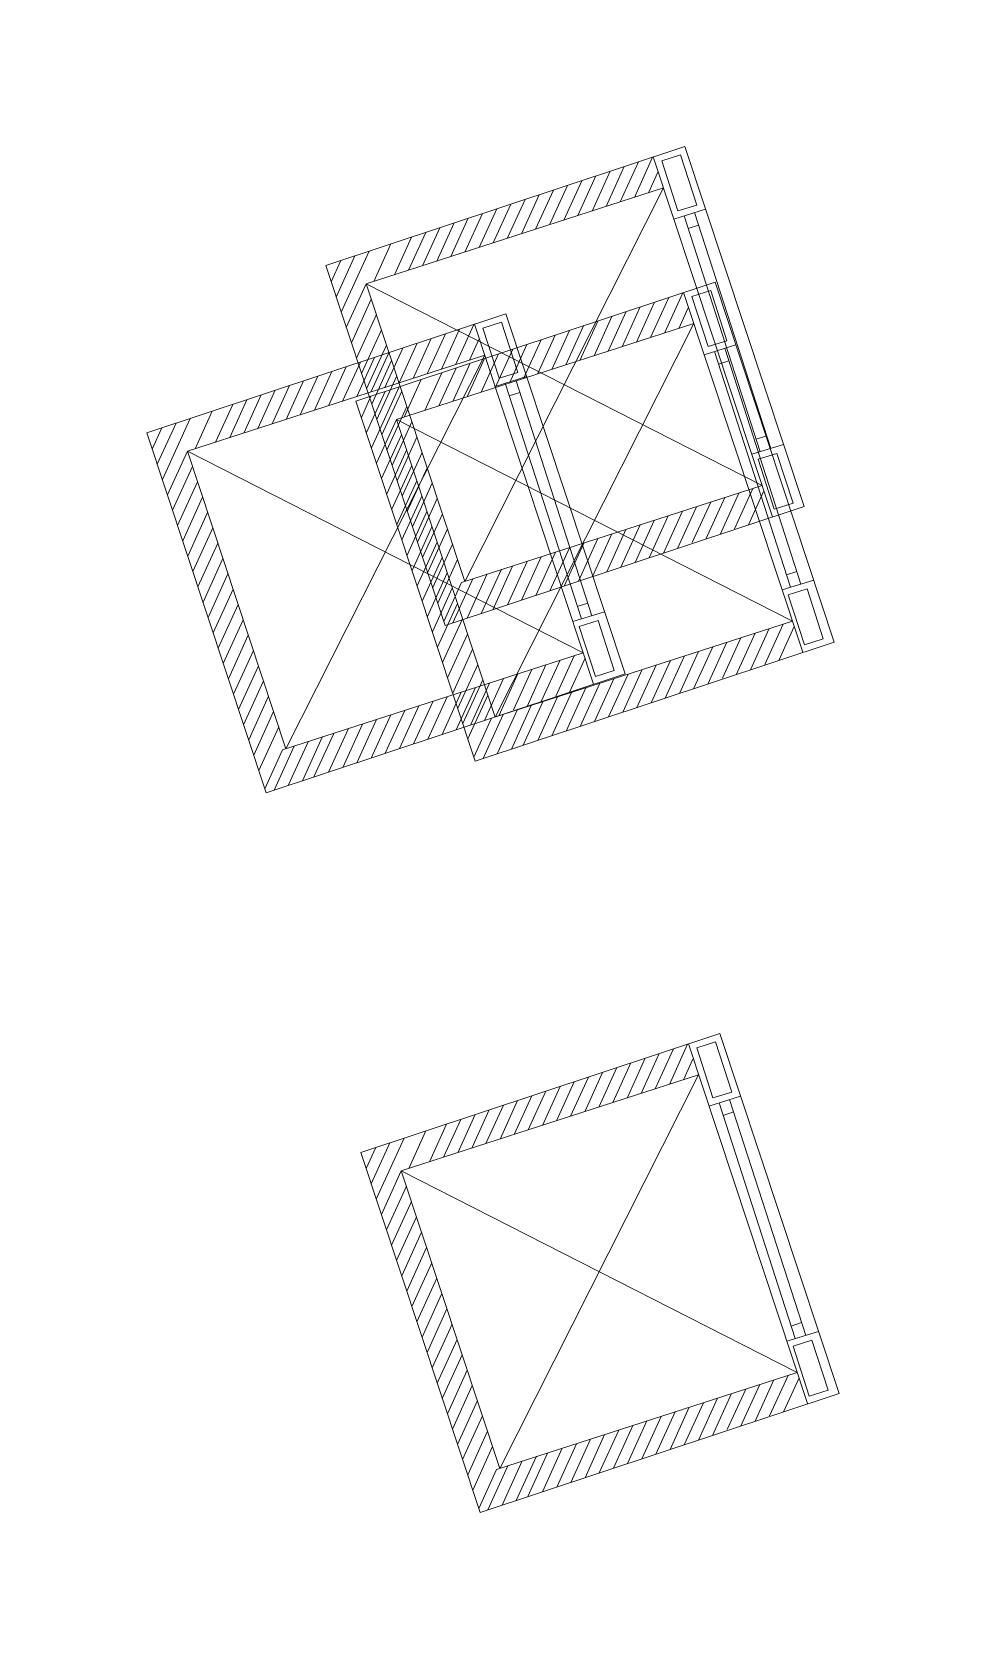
# Model space of a CAD drawing. Header units: metres. Extents: x 7 to 327053, y 40 to 7393807.
# Drawn here: x 314097.57 to 314101.77, y 7376378.5 to 7376385.78 of the extents above.
import ezdxf

# ---------------------------------------------------------------- set-up
doc = ezdxf.new("R2010")
doc.units = ezdxf.units.M
doc.linetypes.add('CONTINUA', pattern=[0])
doc.layers.get('0').update_dxf_attribs({"lineweight": 18})
doc.layers.add('108_SEP_FIS_CANT_CENT_ILHA', color=7, linetype='Continuous', lineweight=18)

# ---------------------------------------------------------------- blocks, each defined once
blk = doc.blocks.new('Elevador')
at = {"linetype": 'CONTINUA'}
for p, q in [((326069.6555, 7392813.644), (326068.9418, 7392812.0679)), ((326071.2272, 7392812.9323), (326069.6555, 7392813.644)), ((326070.5135, 7392811.3563), (326068.9418, 7392812.0679))]:
    blk.add_line(p, q, dxfattribs=at)
at = {"color": 0}
for p, q in [((326069.6234, 7392813.5731), (326069.721, 7392813.6143)), ((326069.5627, 7392813.439), (326069.8452, 7392813.5581)), ((326069.593, 7392813.5061), (326069.7831, 7392813.5862)), ((326069.5323, 7392813.372), (326069.7341, 7392813.457)), ((326069.7675, 7392813.4416), (326069.9409, 7392813.5147)), ((326069.857, 7392813.4003), (326070.0313, 7392813.4738)), ((326069.5019, 7392813.3049), (326069.7038, 7392813.39)), ((326069.9184, 7392813.3719), (326070.0934, 7392813.4456)), ((326069.9798, 7392813.3435), (326070.1555, 7392813.4175)), ((326070.0412, 7392813.3151), (326070.2175, 7392813.3894)), ((326069.4716, 7392813.2378), (326069.6734, 7392813.3229)), ((326070.1026, 7392813.2867), (326070.2796, 7392813.3613)), ((326070.164, 7392813.2584), (326070.3417, 7392813.3332)), ((326070.2254, 7392813.23), (326070.4037, 7392813.3051)), ((326069.4412, 7392813.1708), (326069.643, 7392813.2558)), ((326070.2868, 7392813.2016), (326070.4658, 7392813.277)), ((326070.3482, 7392813.1732), (326070.5278, 7392813.2489)), ((326069.4109, 7392813.1037), (326069.6127, 7392813.1888)), ((326070.4096, 7392813.1448), (326070.5899, 7392813.2208)), ((326070.471, 7392813.1165), (326070.652, 7392813.1927)), ((326070.5324, 7392813.0881), (326070.714, 7392813.1646)), ((326069.3805, 7392813.0367), (326069.5823, 7392813.1217)), ((326070.5938, 7392813.0597), (326070.7761, 7392813.1365)), ((326070.6552, 7392813.0313), (326070.8382, 7392813.1084)), ((326069.3501, 7392812.9696), (326069.552, 7392813.0547)), ((326070.7167, 7392813.0029), (326070.9002, 7392813.0803)), ((326070.7781, 7392812.9746), (326070.9623, 7392813.0522)), ((326070.8395, 7392812.9462), (326071.0243, 7392813.0241)), ((326069.3198, 7392812.9026), (326069.5216, 7392812.9876)), ((326071.0895, 7392812.9946), (326070.3763, 7392811.4197)), ((326070.9009, 7392812.9178), (326071.0864, 7392812.996)), ((326071.1056, 7392812.9554), (326071.1873, 7392812.9176)), ((326069.2894, 7392812.8355), (326069.4912, 7392812.9206)), ((326071.2272, 7392812.9323), (326070.5135, 7392811.3563)), ((326070.9623, 7392812.8894), (326071.0574, 7392812.9295)), ((326069.259, 7392812.7685), (326069.4609, 7392812.8535)), ((326069.2287, 7392812.7014), (326069.4305, 7392812.7865)), ((326070.9662, 7392812.7224), (326071.1031, 7392812.6582)), ((326071.0049, 7392812.7374), (326071.0864, 7392812.6991)), ((326069.1679, 7392812.5673), (326069.3698, 7392812.6523)), ((326069.1983, 7392812.6343), (326069.4001, 7392812.7194)), ((326069.1376, 7392812.5002), (326069.3394, 7392812.5853)), ((326069.1072, 7392812.4332), (326069.309, 7392812.5182)), ((326069.0768, 7392812.3661), (326069.2787, 7392812.4512)), ((326069.0465, 7392812.2991), (326069.2483, 7392812.3841)), ((326069.0161, 7392812.232), (326069.2179, 7392812.3171)), ((326068.9858, 7392812.165), (326069.1876, 7392812.25)), ((326068.9498, 7392812.0855), (326069.1294, 7392812.1612)), ((326068.9762, 7392812.0524), (326069.1794, 7392812.1381)), ((326069.0381, 7392812.0243), (326069.2432, 7392812.1108)), ((326069.1002, 7392811.9962), (326069.3046, 7392812.0824)), ((326069.1508, 7392811.9733), (326069.3522, 7392812.0582)), ((326069.215, 7392811.9443), (326069.4157, 7392812.0288)), ((326069.2771, 7392811.9161), (326069.4771, 7392812.0005)), ((326069.3391, 7392811.888), (326069.5385, 7392811.9721)), ((326069.4012, 7392811.8599), (326069.5999, 7392811.9437)), ((326069.4633, 7392811.8318), (326069.6614, 7392811.9153)), ((326069.5253, 7392811.8037), (326069.7228, 7392811.8869)), ((326069.5874, 7392811.7756), (326069.7842, 7392811.8586)), ((326069.6494, 7392811.7475), (326069.8456, 7392811.8302)), ((326069.7115, 7392811.7194), (326069.907, 7392811.8018)), ((326069.7736, 7392811.6913), (326069.9684, 7392811.7734)), ((326069.8356, 7392811.6632), (326070.0298, 7392811.7451)), ((326069.8977, 7392811.6351), (326070.0912, 7392811.7167)), ((326069.9598, 7392811.607), (326070.1526, 7392811.6883)), ((326070.027, 7392811.5811), (326070.214, 7392811.6599)), ((326070.0839, 7392811.5508), (326070.2754, 7392811.6315)), ((326070.5, 7392811.6929), (326070.6367, 7392811.6282)), ((326070.5056, 7392811.657), (326070.587, 7392811.6185)), ((326070.1459, 7392811.5227), (326070.3368, 7392811.6032)), ((326070.2112, 7392811.496), (326070.3982, 7392811.5748)), ((326070.2701, 7392811.4665), (326070.4276, 7392811.5329))]:
    blk.add_line(p, q, dxfattribs=at)
for p, q in [((326069.7341, 7392813.457), (326069.1442, 7392812.1543)), ((326069.7341, 7392813.457), (326071.0281, 7392812.859)), ((326070.4382, 7392811.5563), (326069.7341, 7392813.457)), ((326071.1056, 7392812.9554), (326071.0049, 7392812.7374)), ((326071.1873, 7392812.9176), (326071.0864, 7392812.6991)), ((326069.1442, 7392812.1543), (326071.0281, 7392812.859)), ((326071.0104, 7392812.7016), (326070.5363, 7392811.6757)), ((326071.0557, 7392812.6804), (326070.5815, 7392811.6543)), ((326070.9854, 7392812.6474), (326071.0307, 7392812.6264)), ((326069.1294, 7392812.1612), (326070.4382, 7392811.5563)), ((326069.1794, 7392812.1381), (326069.1794, 7392812.1381)), ((326070.5617, 7392811.7306), (326070.607, 7392811.7096)), ((326070.5056, 7392811.657), (326070.4051, 7392811.4394)), ((326070.587, 7392811.6185), (326070.4868, 7392811.4017)), ((326070.4051, 7392811.4394), (326070.4868, 7392811.4017))]:
    blk.add_line(p, q)

msp = doc.modelspace()

# ---------------------------------------------------------------- block references
at = {"layer": '108_SEP_FIS_CANT_CENT_ILHA', "rotation": 42.69673786433716}
for p in [(5087651.6879, 1721898.9828), (5087651.8259, 1721898.364), (5087650.872, 1721898.2195), (5087651.8478, 1721894.9363)]:
    msp.add_blockref('Elevador', p, dxfattribs=at)

doc.saveas('drawing.dxf')
